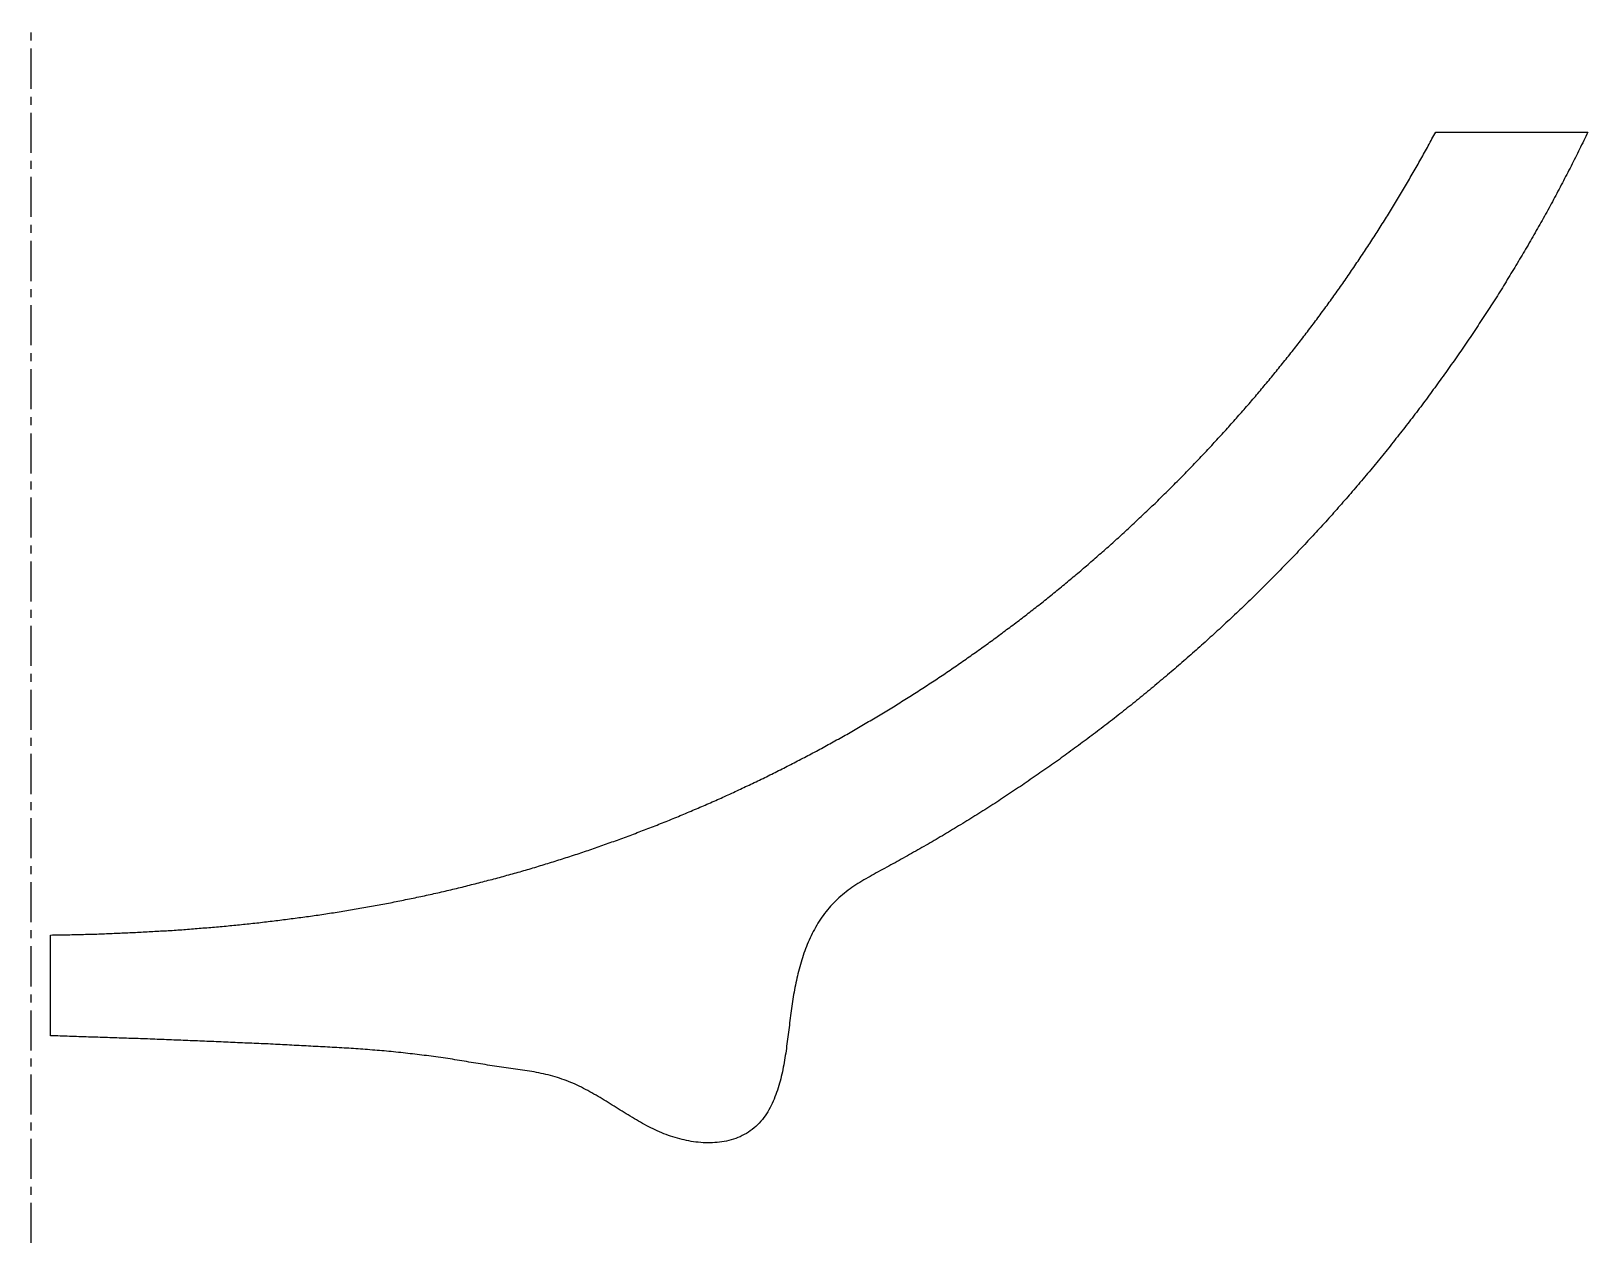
# Model space of a CAD drawing. Header units: millimetres. Extents: x 0 to 123, y -8 to 88.
import ezdxf

# ---------------------------------------------------------------- set-up
doc = ezdxf.new("R2010")
doc.units = ezdxf.units.MM
doc.linetypes.add('CENTER', pattern=[5.08, 3.175, -0.635, 0.635, -0.635])
doc.layers.add('AXIS', color=1, linetype='Continuous')
doc.layers.add('PROFILE', color=7, linetype='Continuous')

msp = doc.modelspace()

# ---------------------------------------------------------------- linework, layer by layer
at = {"layer": 'AXIS', "linetype": 'CENTER'}
msp.add_line((0, -8), (0, 88), dxfattribs=at)
at = {"layer": 'PROFILE'}
for p, q in [((111.23, 80), (123.28, 80)), ((1.54, 8.41), (1.54, 16.39))]:
    msp.add_line(p, q, dxfattribs=at)
for points in [[(1.54, 16.39), (2.76, 16.41), (3.99, 16.44), (5.21, 16.47), (6.43, 16.52), (7.65, 16.57), (8.88, 16.63), (10.1, 16.7), (11.32, 16.77), (12.54, 16.86), (13.76, 16.96), (14.98, 17.06), (16.2, 17.18), (17.41, 17.3), (18.63, 17.44), (19.84, 17.59), (21.06, 17.75), (22.27, 17.91), (23.48, 18.09), (24.69, 18.28), (25.89, 18.49), (27.1, 18.7), (28.3, 18.92), (29.5, 19.16), (30.7, 19.41), (31.9, 19.67), (33.09, 19.94), (34.28, 20.23), (35.46, 20.53), (36.65, 20.84), (37.83, 21.16), (39.01, 21.49), (40.18, 21.84), (41.35, 22.2), (42.51, 22.57), (43.68, 22.95), (44.83, 23.35), (45.99, 23.76), (47.14, 24.17), (48.28, 24.61), (49.42, 25.05), (50.56, 25.5), (51.69, 25.97), (52.82, 26.45), (53.94, 26.93), (55.06, 27.43), (56.17, 27.95), (57.27, 28.47), (58.37, 29), (59.47, 29.55), (60.56, 30.11), (61.64, 30.67), (62.72, 31.25), (63.79, 31.84), (64.86, 32.44), (65.92, 33.06), (66.97, 33.68), (68.02, 34.31), (69.06, 34.96), (70.09, 35.61), (71.12, 36.28), (72.14, 36.95), (73.15, 37.64), (74.16, 38.34), (75.15, 39.04), (76.15, 39.76), (77.13, 40.49), (78.11, 41.22), (79.08, 41.97), (80.04, 42.72), (80.99, 43.49), (81.94, 44.27), (82.88, 45.05), (83.81, 45.85), (84.73, 46.65), (85.65, 47.46), (86.55, 48.28), (87.45, 49.12), (88.34, 49.96), (89.22, 50.8), (90.09, 51.66), (90.96, 52.53), (91.81, 53.4), (92.66, 54.29), (93.49, 55.18), (94.32, 56.08), (95.14, 56.99), (95.95, 57.91), (96.75, 58.83), (97.54, 59.77), (98.32, 60.71), (99.09, 61.66), (99.86, 62.62), (100.61, 63.58), (101.35, 64.55), (102.08, 65.53), (102.8, 66.52), (103.52, 67.52), (104.22, 68.52), (104.91, 69.53), (105.59, 70.55), (106.26, 71.57), (106.92, 72.6), (107.57, 73.64), (108.2, 74.68), (108.83, 75.73), (109.45, 76.79), (110.05, 77.85), (110.64, 78.92), (111.23, 80)], [(123.28, 80), (122.62, 78.65), (121.95, 77.31), (121.26, 75.98), (120.56, 74.65), (119.84, 73.33), (119.1, 72.03), (118.35, 70.73), (117.58, 69.44), (116.8, 68.15), (116.01, 66.88), (115.2, 65.62), (114.37, 64.36), (113.53, 63.12), (112.68, 61.89), (111.81, 60.66), (110.93, 59.45), (110.04, 58.24), (109.13, 57.05), (108.2, 55.87), (107.27, 54.69), (106.32, 53.53), (105.35, 52.38), (104.38, 51.24), (103.39, 50.11), (102.39, 48.99), (101.37, 47.89), (100.35, 46.79), (99.31, 45.71), (98.26, 44.64), (97.19, 43.58), (96.12, 42.53), (95.03, 41.5), (93.93, 40.48), (92.82, 39.47), (91.7, 38.47), (90.57, 37.49), (89.42, 36.52), (88.27, 35.56), (87.1, 34.61), (85.93, 33.68), (84.74, 32.76), (83.54, 31.86), (82.33, 30.97), (81.12, 30.09), (79.89, 29.23), (78.65, 28.38), (77.4, 27.54), (76.15, 26.72), (74.88, 25.92), (73.61, 25.13), (72.32, 24.35), (71.03, 23.59), (69.72, 22.85), (68.41, 22.12), (67.09, 21.4), (65.79, 20.66), (64.55, 19.82), (63.44, 18.81), (62.51, 17.64), (61.77, 16.33), (61.2, 14.95), (60.77, 13.51), (60.45, 12.04), (60.21, 10.56), (60.02, 9.07), (59.83, 7.58), (59.6, 6.1), (59.26, 4.64), (58.76, 3.22), (58.02, 1.92), (56.95, 0.88), (55.62, 0.21), (54.14, -0.06), (52.65, -0.01), (51.18, 0.29), (49.76, 0.79), (48.42, 1.46), (47.13, 2.23), (45.86, 3.02), (44.57, 3.79), (43.24, 4.49), (41.85, 5.04), (40.4, 5.43), (38.92, 5.69), (37.44, 5.9), (35.95, 6.12), (34.47, 6.36), (32.99, 6.6), (31.5, 6.81), (30.01, 6.99), (28.52, 7.15), (27.02, 7.28), (25.53, 7.39), (24.03, 7.48), (22.53, 7.56), (21.03, 7.64), (19.53, 7.72), (18.03, 7.79), (16.54, 7.85), (15.04, 7.92), (13.54, 7.98), (12.04, 8.04), (10.54, 8.1), (9.04, 8.16), (7.54, 8.21), (6.04, 8.26), (4.54, 8.31), (3.04, 8.36), (1.54, 8.41)]]:
    msp.add_spline(points, degree=3, dxfattribs=at)

doc.saveas('drawing.dxf')
